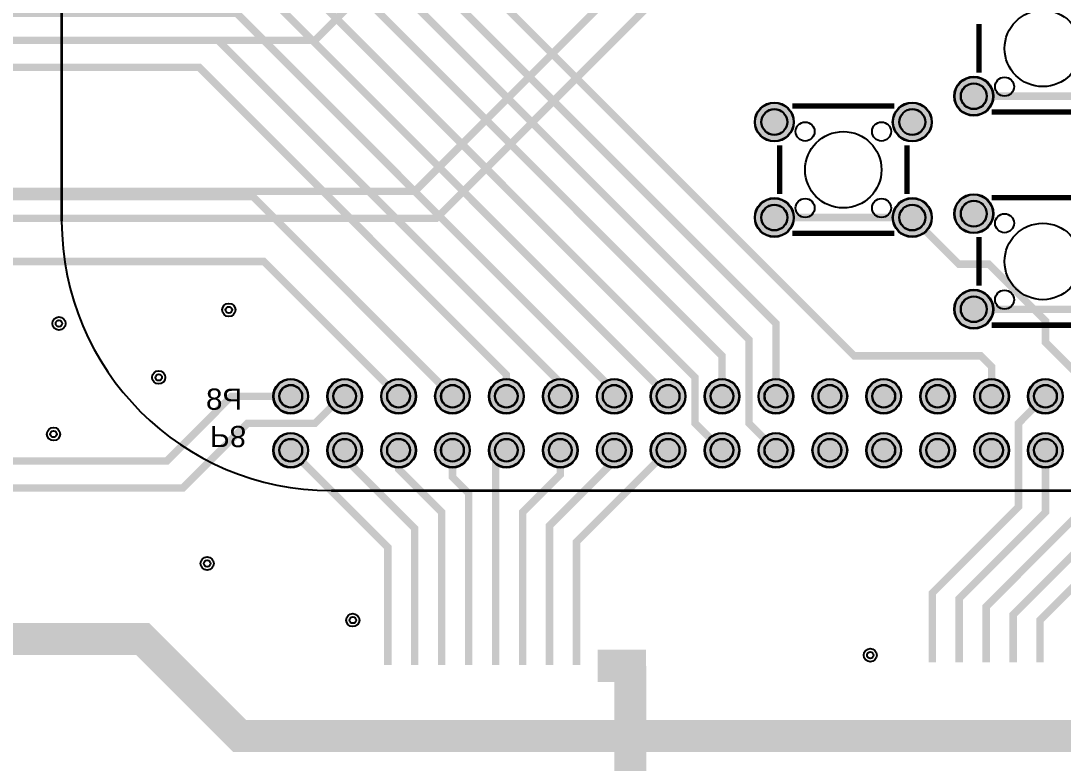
# Model space of a CAD drawing. Header units: millimetres. Extents: x 15 to 190, y -133 to -16.
# Drawn here: x 78.21 to 127.33, y -90.05 to -55.09 of the extents above; entities that cross this region are included whole.
import ezdxf

# ---------------------------------------------------------------- set-up
doc = ezdxf.new("R2010")
doc.units = ezdxf.units.MM
for name, color, linetype, true_color in [('BottomLayer', 7, 'Continuous', 0x0000cc), ('BottomSilkLayer', 7, 'Continuous', 0x66cc33), ('BottomSolderMaskLayer', 7, 'Continuous', 0xaa00ff), ('Document', 7, 'Continuous', 0xffffff), ('Hole', 7, 'Continuous', 0x222222), ('Multi-Layer', 7, 'Continuous', 0xc0c0c0), ('TopLayer', 7, 'Continuous', 0x9900ff), ('TopSilkLayer', 7, 'Continuous', 0xffff00), ('TopSolderMaskLayer', 7, 'Continuous', 0x800080)]:
    doc.layers.add(name, color=color, linetype=linetype, true_color=true_color)
doc.styles.get("Standard").update_dxf_attribs({"font": 'arial.ttf'})

msp = doc.modelspace()

# ---------------------------------------------------------------- hatches: boundary and pattern name
at = {"layer": 'BottomSolderMaskLayer'}
for points in [[(122.19, -58.638, 1), (124.041, -58.638, 1)], [(112.792, -59.853, 1), (114.643, -59.853, 1)], [(119.292, -59.853, 1), (121.143, -59.853, 1)], [(122.19, -64.171, 1), (124.041, -64.171, 1)], [(112.792, -64.353, 1), (114.643, -64.353, 1)], [(119.292, -64.353, 1), (121.143, -64.353, 1)], [(122.19, -68.671, 1), (124.041, -68.671, 1)], [(90.107, -72.771, 1), (91.758, -72.771, 1)], [(92.647, -72.771, 1), (94.298, -72.771, 1)], [(95.187, -72.771, 1), (96.838, -72.771, 1)], [(97.727, -72.771, 1), (99.378, -72.771, 1)], [(100.267, -72.771, 1), (101.918, -72.771, 1)], [(102.807, -72.771, 1), (104.458, -72.771, 1)], [(105.347, -72.771, 1), (106.998, -72.771, 1)], [(107.887, -72.771, 1), (109.538, -72.771, 1)], [(110.427, -72.771, 1), (112.078, -72.771, 1)], [(112.967, -72.771, 1), (114.618, -72.771, 1)], [(115.507, -72.771, 1), (117.158, -72.771, 1)], [(118.047, -72.771, 1), (119.698, -72.771, 1)], [(120.587, -72.771, 1), (122.238, -72.771, 1)], [(123.127, -72.771, 1), (124.778, -72.771, 1)], [(125.667, -72.771, 1), (127.318, -72.771, 1)], [(90.107, -75.311, 1), (91.758, -75.311, 1)], [(92.647, -75.311, 1), (94.298, -75.311, 1)], [(95.187, -75.311, 1), (96.838, -75.311, 1)], [(97.727, -75.311, 1), (99.378, -75.311, 1)], [(100.267, -75.311, 1), (101.918, -75.311, 1)], [(102.807, -75.311, 1), (104.458, -75.311, 1)], [(105.347, -75.311, 1), (106.998, -75.311, 1)], [(107.887, -75.311, 1), (109.538, -75.311, 1)], [(110.427, -75.311, 1), (112.078, -75.311, 1)], [(112.967, -75.311, 1), (114.618, -75.311, 1)], [(115.507, -75.311, 1), (117.158, -75.311, 1)], [(118.047, -75.311, 1), (119.698, -75.311, 1)], [(120.587, -75.311, 1), (122.238, -75.311, 1)], [(123.127, -75.311, 1), (124.778, -75.311, 1)], [(125.667, -75.311, 1), (127.318, -75.311, 1)]]:
    msp.add_hatch(color=256, dxfattribs=at).paths.add_polyline_path(points)
at = {"layer": 'Multi-Layer'}
for points in [[(122.215, -58.638, 1), (124.015, -58.638, 1)], [(112.817, -59.853, 1), (114.617, -59.853, 1)], [(119.317, -59.853, 1), (121.117, -59.853, 1)], [(122.215, -64.171, 1), (124.015, -64.171, 1)], [(112.817, -64.353, 1), (114.617, -64.353, 1)], [(119.317, -64.353, 1), (121.117, -64.353, 1)], [(122.215, -68.671, 1), (124.015, -68.671, 1)], [(90.132, -72.771, 1), (91.732, -72.771, 1)], [(92.672, -72.771, 1), (94.272, -72.771, 1)], [(95.212, -72.771, 1), (96.812, -72.771, 1)], [(97.752, -72.771, 1), (99.352, -72.771, 1)], [(100.292, -72.771, 1), (101.892, -72.771, 1)], [(102.832, -72.771, 1), (104.432, -72.771, 1)], [(105.372, -72.771, 1), (106.972, -72.771, 1)], [(107.912, -72.771, 1), (109.512, -72.771, 1)], [(110.452, -72.771, 1), (112.052, -72.771, 1)], [(112.992, -72.771, 1), (114.592, -72.771, 1)], [(115.532, -72.771, 1), (117.132, -72.771, 1)], [(118.072, -72.771, 1), (119.672, -72.771, 1)], [(120.612, -72.771, 1), (122.212, -72.771, 1)], [(123.152, -72.771, 1), (124.752, -72.771, 1)], [(125.692, -72.771, 1), (127.292, -72.771, 1)], [(90.132, -75.311, 1), (91.732, -75.311, 1)], [(92.672, -75.311, 1), (94.272, -75.311, 1)], [(95.212, -75.311, 1), (96.812, -75.311, 1)], [(97.752, -75.311, 1), (99.352, -75.311, 1)], [(100.292, -75.311, 1), (101.892, -75.311, 1)], [(102.832, -75.311, 1), (104.432, -75.311, 1)], [(105.372, -75.311, 1), (106.972, -75.311, 1)], [(107.912, -75.311, 1), (109.512, -75.311, 1)], [(110.452, -75.311, 1), (112.052, -75.311, 1)], [(112.992, -75.311, 1), (114.592, -75.311, 1)], [(115.532, -75.311, 1), (117.132, -75.311, 1)], [(118.072, -75.311, 1), (119.672, -75.311, 1)], [(120.612, -75.311, 1), (122.212, -75.311, 1)], [(123.152, -75.311, 1), (124.752, -75.311, 1)], [(125.692, -75.311, 1), (127.292, -75.311, 1)]]:
    msp.add_hatch(color=256, dxfattribs=at).paths.add_polyline_path(points)
at = {"layer": 'TopLayer'}
msp.add_hatch(color=256, dxfattribs=at).paths.add_polyline_path([(107.671, -84.709), (107.671, -86.233), (105.4, -86.233), (105.4, -84.709)])
at = {"layer": 'TopSolderMaskLayer'}
for points in [[(122.19, -58.638, 1), (124.041, -58.638, 1)], [(112.792, -59.853, 1), (114.643, -59.853, 1)], [(119.292, -59.853, 1), (121.143, -59.853, 1)], [(122.19, -64.171, 1), (124.041, -64.171, 1)], [(112.792, -64.353, 1), (114.643, -64.353, 1)], [(119.292, -64.353, 1), (121.143, -64.353, 1)], [(122.19, -68.671, 1), (124.041, -68.671, 1)], [(90.107, -72.771, 1), (91.758, -72.771, 1)], [(92.647, -72.771, 1), (94.298, -72.771, 1)], [(95.187, -72.771, 1), (96.838, -72.771, 1)], [(97.727, -72.771, 1), (99.378, -72.771, 1)], [(100.267, -72.771, 1), (101.918, -72.771, 1)], [(102.807, -72.771, 1), (104.458, -72.771, 1)], [(105.347, -72.771, 1), (106.998, -72.771, 1)], [(107.887, -72.771, 1), (109.538, -72.771, 1)], [(110.427, -72.771, 1), (112.078, -72.771, 1)], [(112.967, -72.771, 1), (114.618, -72.771, 1)], [(115.507, -72.771, 1), (117.158, -72.771, 1)], [(118.047, -72.771, 1), (119.698, -72.771, 1)], [(120.587, -72.771, 1), (122.238, -72.771, 1)], [(123.127, -72.771, 1), (124.778, -72.771, 1)], [(125.667, -72.771, 1), (127.318, -72.771, 1)], [(90.107, -75.311, 1), (91.758, -75.311, 1)], [(92.647, -75.311, 1), (94.298, -75.311, 1)], [(95.187, -75.311, 1), (96.838, -75.311, 1)], [(97.727, -75.311, 1), (99.378, -75.311, 1)], [(100.267, -75.311, 1), (101.918, -75.311, 1)], [(102.807, -75.311, 1), (104.458, -75.311, 1)], [(105.347, -75.311, 1), (106.998, -75.311, 1)], [(107.887, -75.311, 1), (109.538, -75.311, 1)], [(110.427, -75.311, 1), (112.078, -75.311, 1)], [(112.967, -75.311, 1), (114.618, -75.311, 1)], [(115.507, -75.311, 1), (117.158, -75.311, 1)], [(118.047, -75.311, 1), (119.698, -75.311, 1)], [(120.587, -75.311, 1), (122.238, -75.311, 1)], [(123.127, -75.311, 1), (124.778, -75.311, 1)], [(125.667, -75.311, 1), (127.318, -75.311, 1)]]:
    msp.add_hatch(color=256, dxfattribs=at).paths.add_polyline_path(points)

# ---------------------------------------------------------------- linework, layer by layer
at = {"layer": 'BottomLayer', "const_width": 0.35}
for points in [[(121.412, -24.511), (120.142, -25.781), (120.142, -27.94), (92.075, -56.007), (54.864, -56.007), (52.959, -57.912), (52.959, -62.103)], [(110.49, -49.149), (110.49, -49.403), (96.774, -63.119), (63.373, -63.119), (56.769, -69.723), (42.037, -69.723), (34.925, -76.835)], [(37.465, -76.835), (37.465, -76.327), (42.799, -70.993), (57.277, -70.993), (63.881, -64.389), (97.79, -64.389), (113.03, -49.149)], [(113.717, -64.353), (120.217, -64.353)], [(129.032, -72.771), (126.492, -70.231), (126.492, -69.215), (123.825, -66.548), (122.41, -66.548), (120.216, -64.354)]]:
    msp.add_lwpolyline(points, dxfattribs=at)
at = {"layer": 'BottomSolderMaskLayer'}
for centre, radius in [((123.115, -58.638), 0.925), ((123.115, -58.638), 0.617), ((113.717, -59.853), 0.925), ((120.217, -59.853), 0.925), ((113.717, -59.853), 0.617), ((120.217, -59.853), 0.617), ((123.115, -64.171), 0.925), ((113.717, -64.353), 0.925), ((113.717, -64.353), 0.617), ((120.217, -64.353), 0.925), ((120.217, -64.353), 0.617), ((123.115, -64.171), 0.617), ((123.115, -68.671), 0.925), ((123.115, -68.671), 0.617), ((90.932, -72.771), 0.825), ((93.472, -72.771), 0.825), ((96.012, -72.771), 0.825), ((98.552, -72.771), 0.825), ((101.092, -72.771), 0.825), ((103.632, -72.771), 0.825), ((106.172, -72.771), 0.825), ((108.712, -72.771), 0.825), ((111.252, -72.771), 0.825), ((113.792, -72.771), 0.825), ((116.332, -72.771), 0.825), ((118.872, -72.771), 0.825), ((121.412, -72.771), 0.825), ((123.952, -72.771), 0.825), ((126.492, -72.771), 0.825), ((90.932, -72.771), 0.542), ((93.472, -72.771), 0.542), ((96.012, -72.771), 0.542), ((98.552, -72.771), 0.542), ((101.092, -72.771), 0.542), ((103.632, -72.771), 0.542), ((106.172, -72.771), 0.542), ((108.712, -72.771), 0.542), ((111.252, -72.771), 0.542), ((113.792, -72.771), 0.542), ((116.332, -72.771), 0.542), ((118.872, -72.771), 0.542), ((121.412, -72.771), 0.542), ((123.952, -72.771), 0.542), ((126.492, -72.771), 0.542), ((90.932, -75.311), 0.825), ((93.472, -75.311), 0.825), ((96.012, -75.311), 0.825), ((98.552, -75.311), 0.825), ((101.092, -75.311), 0.825), ((103.632, -75.311), 0.825), ((106.172, -75.311), 0.825), ((108.712, -75.311), 0.825), ((111.252, -75.311), 0.825), ((113.792, -75.311), 0.825), ((116.332, -75.311), 0.825), ((118.872, -75.311), 0.825), ((121.412, -75.311), 0.825), ((123.952, -75.311), 0.825), ((126.492, -75.311), 0.825), ((90.932, -75.311), 0.542), ((93.472, -75.311), 0.542), ((96.012, -75.311), 0.542), ((98.552, -75.311), 0.542), ((101.092, -75.311), 0.542), ((103.632, -75.311), 0.542), ((106.172, -75.311), 0.542), ((108.712, -75.311), 0.542), ((111.252, -75.311), 0.542), ((113.792, -75.311), 0.542), ((116.332, -75.311), 0.542), ((118.872, -75.311), 0.542), ((121.412, -75.311), 0.542), ((123.952, -75.311), 0.542), ((126.492, -75.311), 0.542)]:
    msp.add_circle(centre, radius, dxfattribs=at)
at = {"layer": 'Document', "const_width": 0.127}
for points in [[(80.137, -64.516), (80.137, -35.306)], [(160.147, -77.216), (92.837, -77.216)]]:
    msp.add_lwpolyline(points, dxfattribs=at)
at = {"layer": 'Document'}
msp.add_arc((92.837, -64.516), 12.7, 180, 270, dxfattribs=at)
at = {"layer": 'Hole'}
for centre in [(88.011, -68.707), (80.01, -69.342), (84.709, -71.882), (79.756, -74.549), (86.995, -80.645), (93.853, -83.312), (118.237, -84.963)]:
    msp.add_circle(centre, 0.153, dxfattribs=at)
at = {"layer": 'Multi-Layer'}
for centre, radius in [((123.115, -58.638), 0.9), ((123.115, -58.638), 0.6), ((113.717, -59.853), 0.9), ((113.717, -59.853), 0.6), ((120.217, -59.853), 0.9), ((120.217, -59.853), 0.6), ((123.115, -64.171), 0.9), ((113.717, -64.353), 0.9), ((113.717, -64.353), 0.6), ((120.217, -64.353), 0.9), ((120.217, -64.353), 0.6), ((123.115, -64.171), 0.6), ((123.115, -68.671), 0.9), ((123.115, -68.671), 0.6), ((88.011, -68.707), 0.31), ((80.01, -69.342), 0.31), ((84.709, -71.882), 0.31), ((90.932, -72.771), 0.8), ((93.472, -72.771), 0.8), ((96.012, -72.771), 0.8), ((98.552, -72.771), 0.8), ((101.092, -72.771), 0.8), ((103.632, -72.771), 0.8), ((106.172, -72.771), 0.8), ((108.712, -72.771), 0.8), ((111.252, -72.771), 0.8), ((113.792, -72.771), 0.8), ((116.332, -72.771), 0.8), ((118.872, -72.771), 0.8), ((121.412, -72.771), 0.8), ((123.952, -72.771), 0.8), ((126.492, -72.771), 0.8), ((90.932, -72.771), 0.525), ((93.472, -72.771), 0.525), ((96.012, -72.771), 0.525), ((98.552, -72.771), 0.525), ((101.092, -72.771), 0.525), ((103.632, -72.771), 0.525), ((106.172, -72.771), 0.525), ((108.712, -72.771), 0.525), ((111.252, -72.771), 0.525), ((113.792, -72.771), 0.525), ((116.332, -72.771), 0.525), ((118.872, -72.771), 0.525), ((121.412, -72.771), 0.525), ((123.952, -72.771), 0.525), ((126.492, -72.771), 0.525), ((79.756, -74.549), 0.31), ((90.932, -75.311), 0.8), ((93.472, -75.311), 0.8), ((96.012, -75.311), 0.8), ((98.552, -75.311), 0.8), ((101.092, -75.311), 0.8), ((103.632, -75.311), 0.8), ((106.172, -75.311), 0.8), ((108.712, -75.311), 0.8), ((111.252, -75.311), 0.8), ((113.792, -75.311), 0.8), ((116.332, -75.311), 0.8), ((118.872, -75.311), 0.8), ((121.412, -75.311), 0.8), ((123.952, -75.311), 0.8), ((126.492, -75.311), 0.8), ((90.932, -75.311), 0.525), ((93.472, -75.311), 0.525), ((96.012, -75.311), 0.525), ((98.552, -75.311), 0.525), ((101.092, -75.311), 0.525), ((103.632, -75.311), 0.525), ((106.172, -75.311), 0.525), ((108.712, -75.311), 0.525), ((111.252, -75.311), 0.525), ((113.792, -75.311), 0.525), ((116.332, -75.311), 0.525), ((118.872, -75.311), 0.525), ((121.412, -75.311), 0.525), ((123.952, -75.311), 0.525), ((126.492, -75.311), 0.525), ((86.995, -80.645), 0.31), ((93.853, -83.312), 0.31), ((118.237, -84.963), 0.31)]:
    msp.add_circle(centre, radius, dxfattribs=at)
at = {"layer": 'TopLayer'}
for points, const_width in [([(103.632, -72.771), (103.632, -72.136), (87.503, -56.007), (70.739, -56.007), (51.054, -36.322), (51.054, -29.337), (49.911, -28.194), (49.784, -28.194)], 0.35), ([(108.712, -72.771), (89.408, -53.467), (71.501, -53.467), (53.594, -35.56), (53.594, -29.718), (52.324, -28.448), (52.324, -28.194)], 0.35), ([(111.252, -72.771), (111.252, -70.866), (91.44, -51.054), (72.517, -51.054), (56.134, -34.671), (56.134, -29.718), (54.864, -28.448), (54.864, -28.194)], 0.35), ([(113.792, -72.771), (113.792, -69.342), (92.837, -48.387), (73.152, -48.387), (58.674, -33.909), (58.674, -29.464)], 0.35), ([(101.092, -72.771), (101.092, -71.755), (86.614, -57.277), (70.358, -57.277), (49.784, -36.703), (49.784, -30.734)], 0.35), ([(106.172, -72.771), (106.172, -72.517), (88.392, -54.737), (71.12, -54.737), (52.324, -35.941), (52.324, -30.734)], 0.35), ([(111.252, -75.311), (109.982, -74.041), (109.982, -71.882), (90.297, -52.197), (71.882, -52.197), (54.864, -35.179), (54.864, -30.734)], 0.35), ([(113.792, -75.311), (112.522, -74.041), (112.522, -70.104), (92.202, -49.784), (72.898, -49.784), (57.404, -34.29), (57.404, -30.734)], 0.35), ([(123.952, -72.771), (123.952, -71.374), (123.444, -70.866), (117.475, -70.866), (93.599, -46.99), (73.279, -46.99), (59.944, -33.655), (59.944, -30.734)], 0.35), ([(123.115, -58.638), (129.615, -58.638)], 0.35), ([(98.552, -72.771), (89.154, -63.373), (72.898, -63.373), (70.358, -65.913), (68.512, -65.913)], 0.35), ([(96.012, -72.771), (89.662, -66.421), (76.073, -66.421), (75.311, -67.183), (73.983, -67.183)], 0.35), ([(129.615, -68.671), (123.115, -68.671)], 0.35), ([(93.472, -72.771), (93.345, -72.771), (92.075, -74.041), (88.9, -74.041), (85.852, -77.089), (73.279, -77.089), (69.723, -73.533), (68.512, -73.533)], 0.35), ([(90.932, -72.771), (88.138, -72.771), (85.09, -75.819), (74.999, -75.819), (73.983, -74.803)], 0.35), ([(126.492, -72.771), (125.222, -74.041), (125.222, -77.978), (121.158, -82.042), (121.158, -85.301)], 0.35), ([(131.572, -72.771), (130.302, -74.041), (130.302, -76.073), (123.698, -82.677), (123.698, -85.301)], 0.35), ([(136.652, -72.771), (135.382, -74.041), (135.382, -76.327), (134.112, -77.597), (131.953, -77.597), (126.238, -83.312), (126.238, -85.301)], 0.35), ([(90.932, -75.311), (95.504, -79.883), (95.504, -85.423)], 0.35), ([(93.472, -75.311), (93.472, -75.692), (96.774, -78.994), (96.774, -85.423)], 0.35), ([(98.044, -85.423), (98.044, -78.232), (96.012, -76.2), (96.012, -75.311)], 0.35), ([(98.552, -75.311), (98.552, -76.581), (99.314, -77.343), (99.314, -85.423)], 0.35), ([(101.092, -75.311), (100.584, -75.819), (100.584, -85.423)], 0.35), ([(101.854, -85.423), (101.854, -78.232), (103.632, -76.454), (103.632, -75.311)], 0.35), ([(103.124, -85.423), (103.124, -78.867), (106.172, -75.819), (106.172, -75.311)], 0.35), ([(108.712, -75.311), (104.394, -79.629), (104.394, -85.423)], 0.35), ([(126.492, -75.311), (126.492, -78.232), (122.428, -82.296), (122.428, -85.301)], 0.35), ([(131.572, -75.311), (131.572, -76.454), (124.968, -83.058), (124.968, -85.301)], 0.35), ([(68.58, -76.073), (68.58, -79.248), (73.533, -84.201), (81.837, -84.201)], 1.5), ([(81.836, -84.201), (83.947, -84.201), (87.412, -87.666), (87.412, -87.666), (88.519, -88.773), (107.104, -88.773)], 1.5), ([(106.934, -92.71), (106.934, -85.471)], 1.5), ([(132.588, -88.773), (107.104, -88.773), (106.934, -88.943)], 1.5)]:
    msp.add_lwpolyline(points, dxfattribs=dict(at, const_width=const_width))
at = {"layer": 'TopSilkLayer', "const_width": 0.254}
for points in [[(123.365, -57.535), (123.365, -55.241)], [(114.563, -59.103), (119.371, -59.103)], [(128.769, -59.388), (123.961, -59.388)], [(113.967, -63.25), (113.967, -60.956)], [(119.967, -60.956), (119.967, -63.25)], [(123.961, -63.421), (128.769, -63.421)], [(119.371, -65.103), (114.563, -65.103)], [(123.365, -67.568), (123.365, -65.274)], [(128.769, -69.421), (123.961, -69.421)]]:
    msp.add_lwpolyline(points, dxfattribs=at)
at = {"layer": 'TopSilkLayer'}
for centre, radius in [((126.365, -56.388), 1.8), ((124.565, -58.188), 0.447), ((115.167, -60.303), 0.447), ((118.767, -60.303), 0.447), ((116.967, -62.103), 1.8), ((115.167, -63.903), 0.447), ((118.767, -63.903), 0.447), ((124.565, -64.621), 0.447), ((126.365, -66.421), 1.8), ((124.565, -68.221), 0.447)]:
    msp.add_circle(centre, radius, dxfattribs=at)
at = {"layer": 'TopSolderMaskLayer'}
for centre, radius in [((123.115, -58.638), 0.925), ((123.115, -58.638), 0.617), ((113.717, -59.853), 0.925), ((120.217, -59.853), 0.925), ((113.717, -59.853), 0.617), ((120.217, -59.853), 0.617), ((123.115, -64.171), 0.925), ((113.717, -64.353), 0.925), ((113.717, -64.353), 0.617), ((120.217, -64.353), 0.925), ((120.217, -64.353), 0.617), ((123.115, -64.171), 0.617), ((123.115, -68.671), 0.925), ((123.115, -68.671), 0.617), ((90.932, -72.771), 0.825), ((93.472, -72.771), 0.825), ((96.012, -72.771), 0.825), ((98.552, -72.771), 0.825), ((101.092, -72.771), 0.825), ((103.632, -72.771), 0.825), ((106.172, -72.771), 0.825), ((108.712, -72.771), 0.825), ((111.252, -72.771), 0.825), ((113.792, -72.771), 0.825), ((116.332, -72.771), 0.825), ((118.872, -72.771), 0.825), ((121.412, -72.771), 0.825), ((123.952, -72.771), 0.825), ((126.492, -72.771), 0.825), ((90.932, -72.771), 0.542), ((93.472, -72.771), 0.542), ((96.012, -72.771), 0.542), ((98.552, -72.771), 0.542), ((101.092, -72.771), 0.542), ((103.632, -72.771), 0.542), ((106.172, -72.771), 0.542), ((108.712, -72.771), 0.542), ((111.252, -72.771), 0.542), ((113.792, -72.771), 0.542), ((116.332, -72.771), 0.542), ((118.872, -72.771), 0.542), ((121.412, -72.771), 0.542), ((123.952, -72.771), 0.542), ((126.492, -72.771), 0.542), ((90.932, -75.311), 0.825), ((93.472, -75.311), 0.825), ((96.012, -75.311), 0.825), ((98.552, -75.311), 0.825), ((101.092, -75.311), 0.825), ((103.632, -75.311), 0.825), ((106.172, -75.311), 0.825), ((108.712, -75.311), 0.825), ((111.252, -75.311), 0.825), ((113.792, -75.311), 0.825), ((116.332, -75.311), 0.825), ((118.872, -75.311), 0.825), ((121.412, -75.311), 0.825), ((123.952, -75.311), 0.825), ((126.492, -75.311), 0.825), ((90.932, -75.311), 0.542), ((93.472, -75.311), 0.542), ((96.012, -75.311), 0.542), ((98.552, -75.311), 0.542), ((101.092, -75.311), 0.542), ((103.632, -75.311), 0.542), ((106.172, -75.311), 0.542), ((108.712, -75.311), 0.542), ((111.252, -75.311), 0.542), ((113.792, -75.311), 0.542), ((116.332, -75.311), 0.542), ((118.872, -75.311), 0.542), ((121.412, -75.311), 0.542), ((123.952, -75.311), 0.542), ((126.492, -75.311), 0.542)]:
    msp.add_circle(centre, radius, dxfattribs=at)

# ---------------------------------------------------------------- texts
at = {"layer": 'BottomSilkLayer', "text_generation_flag": 2}
msp.add_text('P8', height=1, dxfattribs=at).set_placement((88.646, -73.406))
msp.add_text('P8', height=1, rotation=180, dxfattribs=at).set_placement((87.122, -74.168))

doc.saveas('drawing.dxf')
